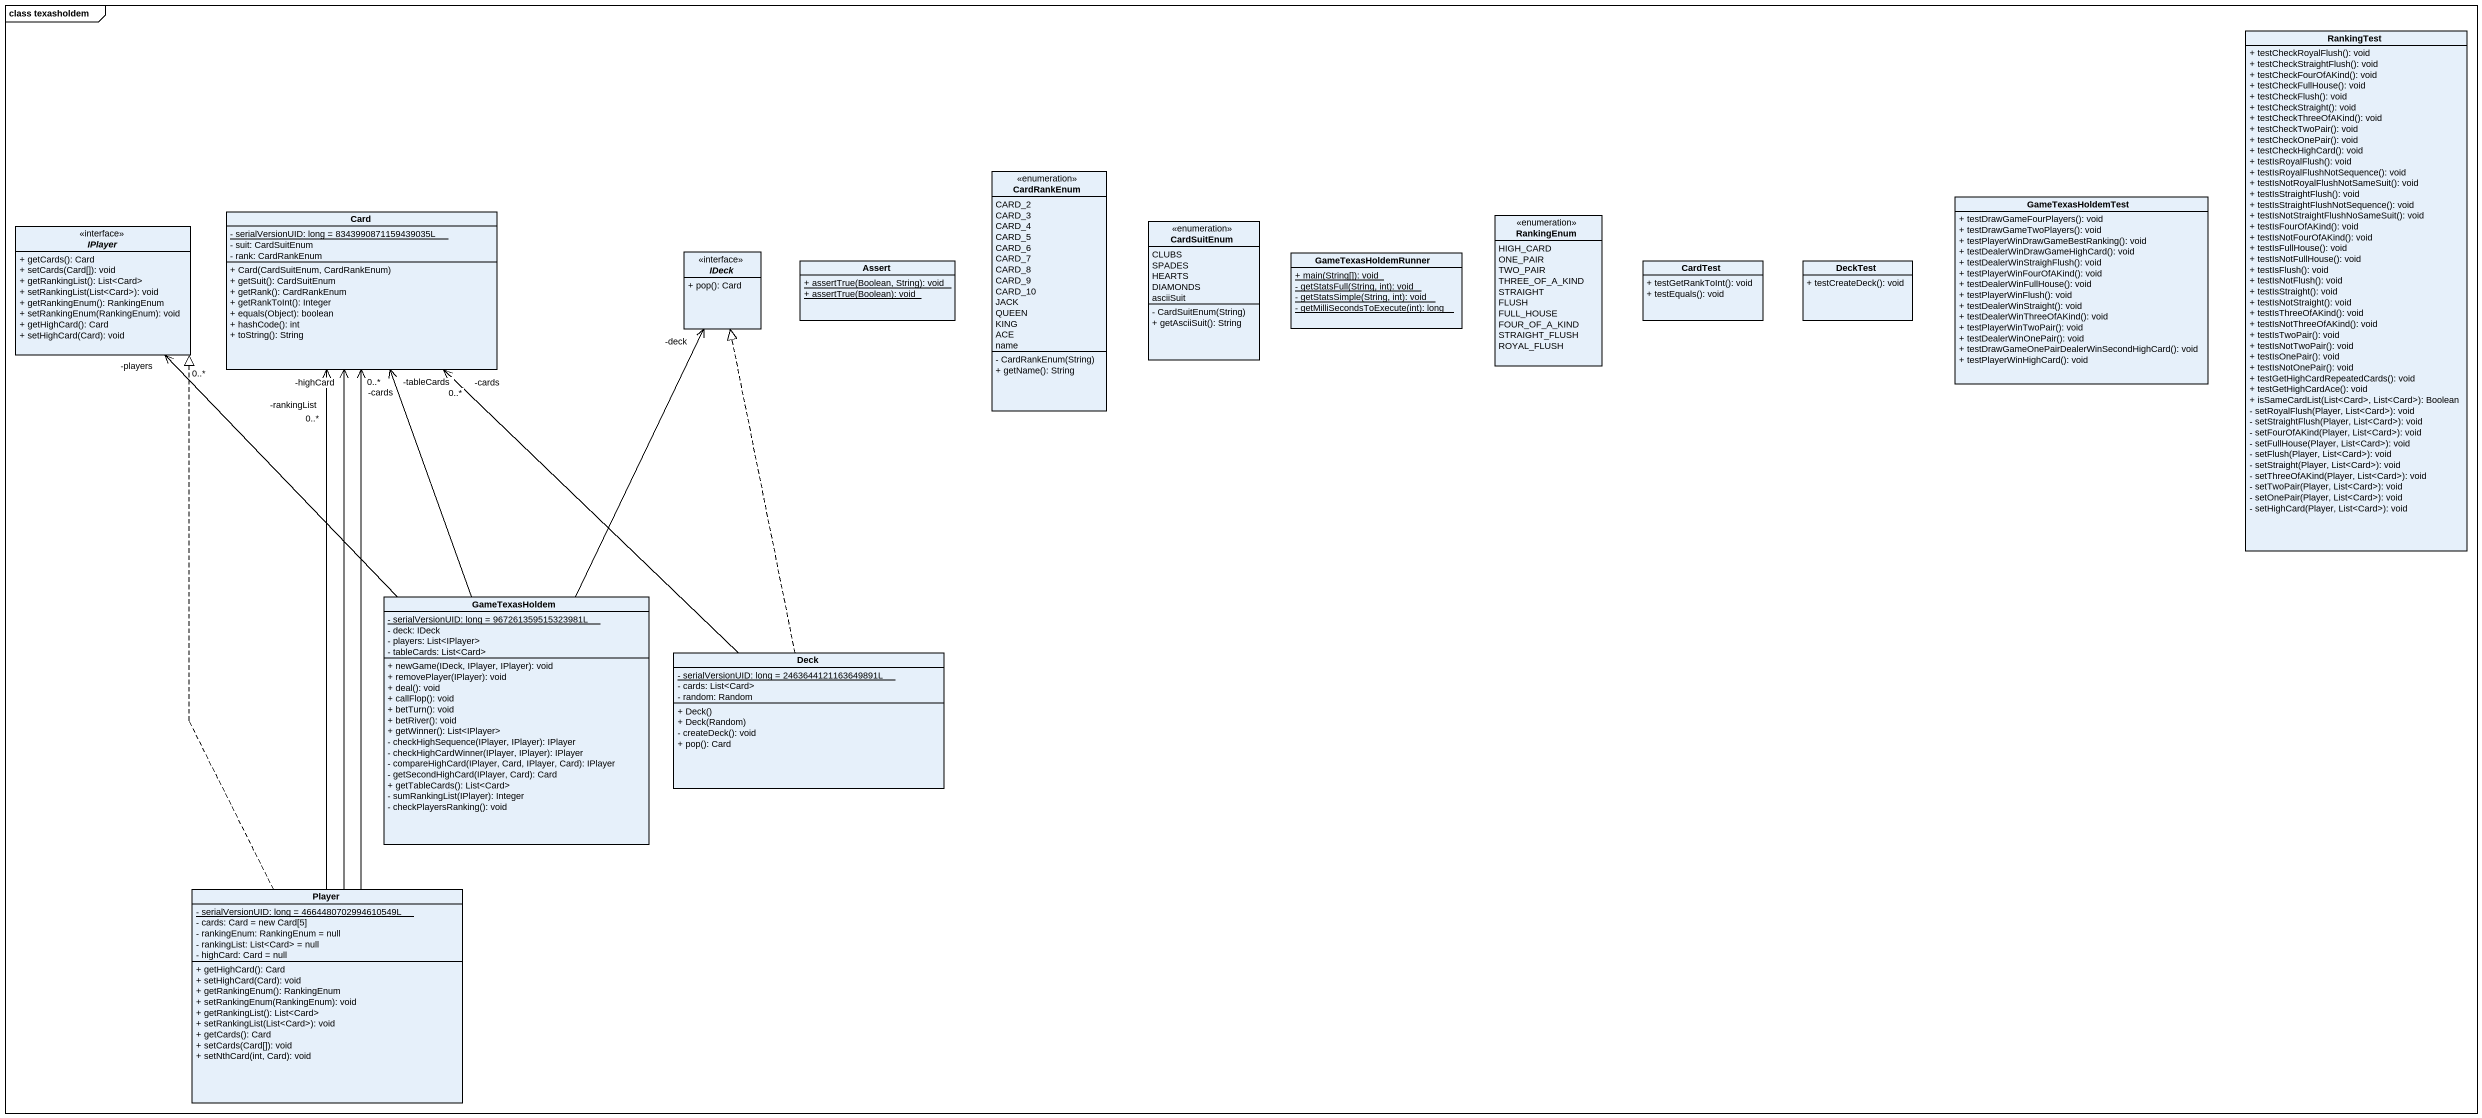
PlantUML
@startuml
mainframe class texasholdem
hide circle
hide empty members
skinparam classAttributeIconSize 0
class RankingTest {
  + testCheckRoyalFlush(): void
  + testCheckStraightFlush(): void
  + testCheckFourOfAKind(): void
  + testCheckFullHouse(): void
  + testCheckFlush(): void
  + testCheckStraight(): void
  + testCheckThreeOfAKind(): void
  + testCheckTwoPair(): void
  + testCheckOnePair(): void
  + testCheckHighCard(): void
  + testIsRoyalFlush(): void
  + testIsRoyalFlushNotSequence(): void
  + testIsNotRoyalFlushNotSameSuit(): void
  + testIsStraightFlush(): void
  + testIsStraightFlushNotSequence(): void
  + testIsNotStraightFlushNoSameSuit(): void
  + testIsFourOfAKind(): void
  + testIsNotFourOfAKind(): void
  + testIsFullHouse(): void
  + testIsNotFullHouse(): void
  + testIsFlush(): void
  + testIsNotFlush(): void
  + testIsStraight(): void
  + testIsNotStraight(): void
  + testIsThreeOfAKind(): void
  + testIsNotThreeOfAKind(): void
  + testIsTwoPair(): void
  + testIsNotTwoPair(): void
  + testIsOnePair(): void
  + testIsNotOnePair(): void
  + testGetHighCardRepeatedCards(): void
  + testGetHighCardAce(): void
  + isSameCardList(List<Card>, List<Card>): Boolean
  - setRoyalFlush(Player, List<Card>): void
  - setStraightFlush(Player, List<Card>): void
  - setFourOfAKind(Player, List<Card>): void
  - setFullHouse(Player, List<Card>): void
  - setFlush(Player, List<Card>): void
  - setStraight(Player, List<Card>): void
  - setThreeOfAKind(Player, List<Card>): void
  - setTwoPair(Player, List<Card>): void
  - setOnePair(Player, List<Card>): void
  - setHighCard(Player, List<Card>): void
}
enum CardRankEnum {
  CARD_2
  CARD_3
  CARD_4
  CARD_5
  CARD_6
  CARD_7
  CARD_8
  CARD_9
  CARD_10
  JACK
  QUEEN
  KING
  ACE
  name
  - CardRankEnum(String)
  + getName(): String
}
class GameTexasHoldemTest {
  + testDrawGameFourPlayers(): void
  + testDrawGameTwoPlayers(): void
  + testPlayerWinDrawGameBestRanking(): void
  + testDealerWinDrawGameHighCard(): void
  + testDealerWinStraighFlush(): void
  + testPlayerWinFourOfAKind(): void
  + testDealerWinFullHouse(): void
  + testPlayerWinFlush(): void
  + testDealerWinStraight(): void
  + testDealerWinThreeOfAKind(): void
  + testPlayerWinTwoPair(): void
  + testDealerWinOnePair(): void
  + testDrawGameOnePairDealerWinSecondHighCard(): void
  + testPlayerWinHighCard(): void
}
interface IPlayer <<interface>> {
  + getCards(): Card
  + setCards(Card[]): void
  + getRankingList(): List<Card>
  + setRankingList(List<Card>): void
  + getRankingEnum(): RankingEnum
  + setRankingEnum(RankingEnum): void
  + getHighCard(): Card
  + setHighCard(Card): void
}
class "Card" as Card_ {
  {static} - serialVersionUID: long = 8343990871159439035L
  - suit: CardSuitEnum
  - rank: CardRankEnum
  + Card(CardSuitEnum, CardRankEnum)
  + getSuit(): CardSuitEnum
  + getRank(): CardRankEnum
  + getRankToInt(): Integer
  + equals(Object): boolean
  + hashCode(): int
  + toString(): String
}
enum CardSuitEnum {
  CLUBS
  SPADES
  HEARTS
  DIAMONDS
  asciiSuit
  - CardSuitEnum(String)
  + getAsciiSuit(): String
}
enum RankingEnum {
  HIGH_CARD
  ONE_PAIR
  TWO_PAIR
  THREE_OF_A_KIND
  STRAIGHT
  FLUSH
  FULL_HOUSE
  FOUR_OF_A_KIND
  STRAIGHT_FLUSH
  ROYAL_FLUSH
}
interface IDeck <<interface>> {
  + pop(): Card
}
class Assert {
  {static} + assertTrue(Boolean, String): void
  {static} + assertTrue(Boolean): void
}
class GameTexasHoldemRunner {
  {static} + main(String[]): void
  {static} - getStatsFull(String, int): void
  {static} - getStatsSimple(String, int): void
  {static} - getMilliSecondsToExecute(int): long
}
class CardTest {
  + testGetRankToInt(): void
  + testEquals(): void
}
class DeckTest {
  + testCreateDeck(): void
}
class GameTexasHoldem {
  {static} - serialVersionUID: long = 967261359515323981L
  - deck: IDeck
  - players: List<IPlayer>
  - tableCards: List<Card>
  + newGame(IDeck, IPlayer, IPlayer): void
  + removePlayer(IPlayer): void
  + deal(): void
  + callFlop(): void
  + betTurn(): void
  + betRiver(): void
  + getWinner(): List<IPlayer>
  - checkHighSequence(IPlayer, IPlayer): IPlayer
  - checkHighCardWinner(IPlayer, IPlayer): IPlayer
  - compareHighCard(IPlayer, Card, IPlayer, Card): IPlayer
  - getSecondHighCard(IPlayer, Card): Card
  + getTableCards(): List<Card>
  - sumRankingList(IPlayer): Integer
  - checkPlayersRanking(): void
}
class Deck {
  {static} - serialVersionUID: long = 2463644121163649891L
  - cards: List<Card>
  - random: Random
  + Deck()
  + Deck(Random)
  - createDeck(): void
  + pop(): Card
}
class Player {
  {static} - serialVersionUID: long = 4664480702994610549L
  - cards: Card = new Card[5]
  - rankingEnum: RankingEnum = null
  - rankingList: List<Card> = null
  - highCard: Card = null
  + getHighCard(): Card
  + setHighCard(Card): void
  + getRankingEnum(): RankingEnum
  + setRankingEnum(RankingEnum): void
  + getRankingList(): List<Card>
  + setRankingList(List<Card>): void
  + getCards(): Card
  + setCards(Card[]): void
  + setNthCard(int, Card): void
}
GameTexasHoldem -up-> "-players\n0..*" IPlayer
GameTexasHoldem -up-> "-tableCards\n0..*" Card_
GameTexasHoldem -up-> "-deck" IDeck
Deck -up-> "-cards\n0..*" Card_
Deck .up.|> IDeck
Player .up.|> IPlayer
Player -up-> "-cards" Card_
Player -up-> "-highCard" Card_
Player -up-> "-rankingList\n0..*" Card_
@enduml
